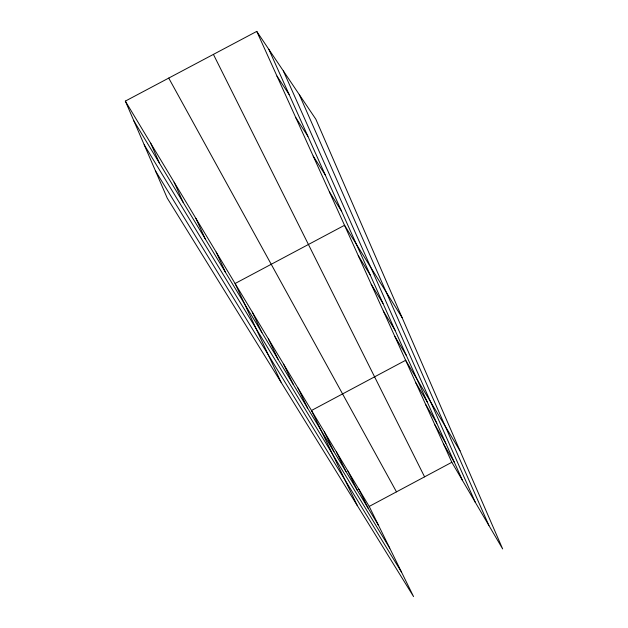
<?xml version="1.0" encoding="UTF-8"?>
<svg xmlns="http://www.w3.org/2000/svg" width="628" height="628" viewBox="0 0 628 628"><rect width="100%" height="100%" fill="white"/><g stroke="black" fill="none" stroke-linecap="round" stroke-linejoin="round"><path stroke-width="0.94" d="M369.209 506.427L451.822 462.294L256.75 31.4L125.341 101.1L167.236 198.126L413.569 596.6L369.209 506.427L125.341 101.1M256.75 31.4L315.829 119.187L502.659 548.935L451.822 462.294M277.003 76.137L289.131 94.538M295.757 117.562L307.893 136.292M313.176 156.034L325.28 174.992M329.394 191.854L341.444 210.969M402.085 317.603L344.529 225.279L235.092 283.511L280.999 382.146M358.282 255.667L370.167 274.915M371.203 284.201L382.994 303.45M155.516 170.981L401.575 572.226M383.355 311.056L395.043 330.273M144.204 144.793L389.705 548.095M133.913 120.945L378.629 525.573M394.816 336.373L406.387 355.526M460.01 450.825L405.641 360.284L311.488 410.492L357.356 505.666M415.877 382.892L427.197 401.849M425.572 404.314L436.766 423.146M434.772 424.63L445.833 443.337M443.509 443.933L454.444 462.491M168.736 78.084L396.48 491.857M213.41 54.385L424.575 476.848M358.824 489.165L368.306 508.507M347.904 471.016L357.442 490.539M336.404 451.901L345.997 471.612M324.284 431.758L333.915 451.634M297.962 388.01L307.634 408.184M283.636 364.201L293.307 384.501M268.439 338.939L278.094 359.342M252.291 312.092L261.9 332.573M216.173 252.064L225.625 272.583M195.897 218.371L205.207 238.836M268.839 49.353L462.616 480.695M174.121 182.175L183.25 202.522M283.354 70.933L475.31 502.329M150.673 143.2L159.551 163.343M299.297 94.624L488.914 525.51"/></g></svg>
